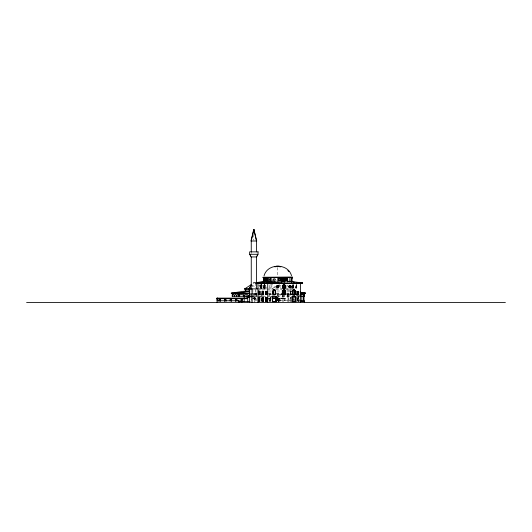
<?xml version="1.0" encoding="UTF-8"?>
<svg xmlns="http://www.w3.org/2000/svg" width="532" height="532" viewBox="0 0 532 532"><rect width="100%" height="100%" fill="white"/><g stroke="black" fill="none" stroke-linecap="round" stroke-linejoin="round"><path stroke-width="0.4" stroke-dasharray="2.66 2" d="M293.451 288.171L292.5 288.171L292.5 285.544A1.051 0.366 -90 0 1 292.866 284.627L293.085 284.627A1.051 0.366 -90 0 1 293.451 285.544L293.225 288.171L293.232 285.544A1.051 0.366 -90 0 0 292.866 284.627M293.345 287.878L292.607 287.878C292.846 277.624 294.522 295.805 292.866 284.926M293.085 284.627A1.051 0.366 -90 0 0 292.726 285.544L292.5 288.171M293.085 284.926L292.607 287.878M296.763 288.178L295.865 288.171L295.865 285.604A0.971 0.339 -90 0 1 296.198 284.633L296.424 284.633A0.971 0.339 -90 0 1 296.763 285.604L296.537 288.178L296.537 285.604A0.971 0.339 -90 0 0 296.198 284.633M296.657 287.878L295.965 287.878C296.198 277.518 297.76 295.978 296.198 284.926M296.424 284.926L295.965 287.878M291.416 294.608L290.186 294.582L290.199 291.057L291.423 291.09M290.479 294.382L290.266 291.257L290.259 294.382L291.569 294.409M290.419 291.057L290.186 294.582M297.428 294.482C298.618 286.043 295.699 296.131 298.778 294.509L298.745 301.604M297.494 294.282C298.558 286.828 295.998 295.765 298.711 294.309L298.718 291.456L297.501 291.43M298.485 294.309L298.718 291.456M298.778 294.509L298.785 291.263L297.435 291.237M258.811 287.453L259.988 285.298M286.442 287.453L288.065 284.573L286.721 285.438M250.745 296.025L251.589 295.107M271.599 296.49L269.857 298.286L269.857 301.604M269.977 298.339L271.599 296.67M250.831 295.26L251.303 294.795M258.392 285.87L260.381 284.573M272.165 288.896L276.181 286.302M253.471 297.734A2.095 1.476 -90 0 1 254.276 299.104A2.095 2.095 0 0 1 255.42 297.727L256.304 297.208M265.036 285.99L262.961 287.127L262.961 289.109M253.132 294.063L256.158 293.398L256.371 292.979L256.371 300.859M253.558 293.418L256.158 292.979M255.48 282.672L253.112 282.984L253.112 283.396L255.56 283.396M255.573 282.771L253.112 282.984L256.344 282.984M272.996 278.775L273.129 280.53L271.779 280.53M269.564 278.628A0.685 0.545 -90 0 1 269.711 278.888L269.877 280.643M275.383 280.59L275.423 278.835L275.35 280.59L276.726 280.59M264.384 287.127L275.716 287.127M295.865 288.171L296.085 285.604A0.971 0.339 -90 0 1 296.424 284.633M258.033 288.896L260.334 288.896M261.046 288.896L263.4 288.896M264.165 288.896L267.942 288.896M268.707 288.896L272.856 288.896M275.609 288.896L281.854 288.896M285.631 288.896L294.449 288.896M258.492 289.109L261.744 289.109M262.462 289.109L272.856 289.109M275.855 289.109L282.226 289.109M285.538 289.109L293.83 289.109M250.645 291.004L256.377 291.004M268.653 291.004L271.932 291.004M276.846 291.004L281.76 291.004M286.668 291.004L293.052 291.004M298.785 291.263L298.558 294.509L299.243 294.522M250.466 293.112L257.089 293.112M268.401 293.112L272.224 293.112M276.334 293.112L282.093 293.112M286.568 293.112L292.6 293.112M295.652 293.112L299.509 293.112M250.466 293.312L257.089 293.312M268.401 293.312L272.224 293.312M276.334 293.312L282.093 293.312M286.568 293.312L291.523 293.312M295.652 293.312L299.509 293.312M250.379 294.376L252.62 294.376M253.365 294.376L256.836 294.376M268.687 294.376L271.839 294.376M276.806 294.376L282.027 294.376A2.786 2.613 -90 0 0 279.546 296.304A2.786 2.613 -90 0 0 276.52 294.442M286.741 294.376L291.962 294.376M295.925 294.376L298.911 294.376M296.637 294.562L297.361 294.562L297.375 301.604M287.499 295.207L288.218 295.207M299.23 295.406L298.558 295.406L298.558 301.604M250.638 295.998L253.85 295.998L250.638 296.271M250.878 296.304L256.59 296.304M258.579 296.304L266.525 296.304M268.613 296.304L271.593 296.304M277.305 296.304L291.463 296.304M297.175 296.304L299.41 296.304M250.406 296.903L251.975 296.903M252.215 296.903L258.106 296.903M259.137 296.903L261.95 296.903M291.396 297.714L290.146 297.714L290.146 301.305M297.401 297.714L298.791 297.714L298.791 301.072L297.401 301.072M276.121 297.747L278.216 297.747L278.216 301.032M277.245 297.907L278.063 297.907L278.063 298.465M290.213 297.913L291.33 297.913M298.725 297.913L297.468 297.913L297.468 300.873L298.725 300.873M252.494 298.12L256.776 298.12M268.454 298.12L271.573 298.12M272.331 298.12L274.798 298.12M275.616 298.12L285.012 298.12L285.491 298.685L275.476 298.685M253.046 298.392L256.79 298.392M268.327 298.392L276.121 298.392M276.893 298.392L285.491 298.392M277.245 298.465L284.128 298.392M277.245 298.618L278.063 298.618L278.063 300.134L277.245 300.134M252.361 298.685L256.816 298.685M268.327 298.685L271.44 298.685M272.231 298.685L274.665 298.685M278.216 299.543L279.174 299.543L279.24 301.152M268.321 299.729L269.757 299.729L269.757 301.77M277.598 299.789L280.67 299.789L280.67 301.152M276.088 300.301L278.216 300.301M291.47 300.766L279.998 300.766L279.998 298.392M297.115 300.766L299.536 300.766M290.213 301.112L291.33 301.112M290.266 291.257L291.356 291.283M291.569 291.223L289.947 291.004L291.436 291.39M295.639 291.782L298.891 292.228M296.144 291.423L299.223 291.988M295.898 292.54L298.133 293.312M270.535 283.716L275.776 286.748M291.962 286.934L294.555 288.504M261.066 285.006L263.121 286.302M278.854 284.573L282.239 286.735M251.975 285.006L255.34 287.167M260.727 294.369L261.239 294.795M260.474 294.715L261.398 295.546M282.472 298.12L282.692 298.685M262.13 295.772L262.509 296.324M261.791 296.025L262.143 296.543M270.642 284.6L272.165 287.127L272.165 289.109M279.214 285.192L281.362 288.896M251.303 284.573L253.352 288.178M269.877 279.034L269.844 278.888A0.685 0.545 -90 0 0 269.697 278.628M299.17 294.522L299.17 301.604M298.505 297.913L298.505 300.873M297.667 293.112L297.667 296.304A2.786 2.613 -90 0 0 295.726 294.442M297.694 297.913L297.694 300.873M297.621 297.714L297.621 301.072M296.623 294.562L296.623 296.125M294.482 294.715L294.482 300.839M294.003 297.714L294.07 301.072M293.784 297.714L293.784 300.56M293.697 294.715L293.697 300.839M290.366 297.714L290.366 301.305M289.947 288.896L289.947 293.312M288.942 301.604L288.942 294.834L288.158 294.834L288.231 301.604M288.025 288.896L288.025 301.604M287.486 295.207L287.486 301.604M285.012 298.12L285.012 300.766M284.587 300.766L284.587 298.12L284.367 298.685M283.29 294.795L283.29 301.604M282.545 294.795L282.545 301.604M282.179 298.392L281.96 298.685M280.53 299.789L280.53 301.152M279.094 299.782L279.094 301.83M278.974 299.543L278.974 301.032M278.888 299.782L278.888 301.152M278.502 299.782L278.502 302.515M278.422 299.543L278.422 302.515M278.309 301.604L278.309 295.227L277.571 295.227L277.558 301.604M278.03 297.907L278.01 298.512M278.03 298.618L278.03 300.134M277.664 267.503L277.664 275.795M277.598 298.392L277.598 301.83M273.302 280.823L273.302 278.881A0.984 0.911 -90 0 0 273.242 278.662M273.029 278.921L273.029 280.53M270.549 298.346L270.549 301.604M270.495 301.604L270.429 298.219L270.376 301.478M269.983 280.936L269.983 278.994A0.984 0.778 -90 0 0 269.837 278.575M270.037 298.339L269.977 301.478M269.877 284.853L269.877 287.127M269.751 279.034L269.751 280.643M269.618 299.729L269.618 301.77M256.271 293.398L256.271 296.404L256.238 296.025A6.53 0.851 -90 0 0 255.54 293.398M255.32 282.984L255.32 288.111M255.32 289.109L255.32 301.604M255.194 296.903L255.194 301.538M254.276 296.903L254.276 302.515M254.083 296.903L254.05 301.538M253.811 234.419L253.811 240.185M251.257 251.862L251.257 253.485M292.919 295.772A2.786 2.613 -90 0 1 293.245 295.3M291.277 294.622A2.786 2.613 -90 0 0 287.732 296.304A2.786 2.613 -90 0 0 286.781 294.908M292.154 295.3A2.786 2.613 -90 0 1 292.474 295.772M283.31 295.3A2.786 2.613 -90 0 0 282.765 296.304A2.786 2.613 -90 0 0 282.219 295.3M281.814 294.908A2.786 2.613 -90 0 0 277.797 296.304A2.786 2.613 -90 0 0 276.846 294.908M273.056 295.772A2.786 2.613 -90 0 1 273.375 295.3M268.813 294.908A2.786 2.613 -90 0 1 271.885 294.908M272.291 295.3A2.786 2.613 -90 0 1 272.61 295.772M262.369 295.759A3.465 3.245 -90 0 0 262.05 296.304A2.786 2.613 -90 0 0 261.83 295.772M260.627 294.622A2.786 2.613 -90 0 1 261.511 295.3M253.538 294.622A2.786 2.613 -90 0 1 256.544 295.3M250.698 294.622A2.786 2.613 -90 0 1 251.171 294.908M263.573 295.772A2.786 2.613 -90 0 1 263.799 296.304A2.786 2.613 -90 0 1 264.018 295.772M259.051 295.772A2.786 2.613 -90 0 0 258.831 296.304A2.786 2.613 -90 0 0 258.605 295.772M260.773 294.442A2.786 2.613 -90 0 1 261.312 294.376M268.54 295.772A2.786 2.613 -90 0 1 268.766 296.304A3.465 3.245 -90 0 1 272.264 294.435M273.86 295.287A3.465 3.245 -90 0 1 274.259 295.759M274.798 295.772A2.786 2.613 -90 0 1 275.117 295.3M283.968 295.3A2.786 2.613 -90 0 1 284.514 296.304A2.786 2.613 -90 0 1 285.052 295.3M286.449 294.442A2.786 2.613 -90 0 1 287.539 294.442L288.058 294.622A2.786 2.613 -90 0 1 289.475 296.304A2.786 2.613 -90 0 1 291.416 294.442M293.903 295.3A2.786 2.613 -90 0 1 294.223 295.772M295.865 294.622A2.786 2.613 -90 0 1 299.19 295.772M294.668 295.772A2.786 2.613 -90 0 1 294.987 295.3M253.318 295.3A2.786 2.613 -90 0 1 253.864 296.304A2.786 2.613 -90 0 1 255.287 294.622L255.806 294.442A2.786 2.613 -90 0 1 256.889 294.442M250.838 294.442A2.786 2.613 -90 0 1 251.383 294.376M250.525 296.876A5.067 4.748 -90 0 1 251.264 297.069M250.665 296.876A5.067 4.748 -90 0 1 251.403 297.069M254.555 301.531L254.555 296.903L254.522 301.538M251.217 301.538L251.217 296.903L251.197 301.538"/><path stroke-width="0.8" d="M260.846 288.258L260.846 285.631A1.071 0.372 -86.4 0 1 261.298 284.82A1.071 0.372 -86.4 0 1 261.611 285.624L261.571 288.258L261.664 285.631A1.071 0.372 -86.4 0 0 261.352 284.826A1.071 0.372 -86.4 0 0 260.939 285.631L260.846 288.258L261.664 288.258M264.025 288.264L264.025 285.691A0.984 0.339 -90 0 1 264.364 284.846A0.984 0.339 -90 0 1 264.703 285.691L264.703 288.264L264.976 285.691A0.984 0.339 -90 0 0 264.637 284.846A0.984 0.339 -90 0 0 264.298 285.691L264.025 288.264L264.976 288.264M264.105 288.031L264.637 285.079L264.896 288.031L264.105 288.031L264.244 285.159L264.976 285.691M258.353 294.668L258.638 291.144L258.353 294.668L259.855 294.695L259.862 291.177L258.359 291.144M262.043 294.615L262.329 291.237L262.043 294.615L263.5 294.648L263.506 291.263L262.05 291.237M262.123 291.436L263.44 291.463L263.426 294.449L262.11 294.422L262.396 291.436M265.588 294.568L265.874 291.323L265.588 294.568L266.991 294.595L267.004 291.35L265.594 291.323M265.661 291.523L266.931 291.543L266.924 294.396L265.654 294.376L265.94 291.523M263.852 279.18L263.839 278.715M263.958 278.914L264.138 278.775M263.859 279.034L263.885 278.775M291.709 278.582L291.829 277.983L291.915 278.848M264.717 280.736L264.976 278.562L265.235 280.736L264.53 280.736M263.872 278.894L263.945 278.316L264.165 279.18M291.755 278.562L291.955 280.75L291.39 280.75M266.286 279.194L266.313 279.047A0.685 0.419 -90 0 1 267.084 279.047L267.111 280.803M266.459 280.803L266.485 279.047A0.685 0.419 -90 0 1 267.257 279.047L267.283 280.803L266.286 280.803M261.019 285.471L261.412 284.979M264.018 278.775L264.078 278.316L264.165 279.034M253.811 231.134L253.811 229.485L251.257 241.003L251.257 251.862M285.824 280.683L285.864 278.928A0.685 0.545 -90 0 1 286.868 278.928L286.901 280.683L285.697 280.683L285.731 278.928A0.685 0.545 -90 0 1 286.735 278.928L286.768 280.683M253.791 229.485L250.951 241.003L256.737 241.003L253.89 229.485L256.431 241.003L256.431 251.862M283.795 280.643L282.459 280.643L282.499 278.888A0.685 0.638 -90 0 1 283.755 278.888L283.709 280.643M282.545 280.643L282.585 278.888A0.685 0.638 -90 0 1 283.676 278.888L283.795 279.034M264.072 275.762C267.423 263.027 288.178 263.027 291.529 275.762M249.481 288.896L251.303 284.573L244.368 289.109L251.164 289.109M257.056 256.045L257.415 255.38M256.53 256.909L257.954 254.296M251.303 284.573L248.883 289.109M216.983 298.392L217.202 298.12L217.202 300.766L239.094 300.766L239.094 301.604M273.581 289.94L274.253 289.355L274.851 289.94A1.357 1.27 -90 0 1 275.516 290.997L275.516 294.435L272.909 294.435L272.909 290.997A1.357 1.27 -90 0 1 273.581 289.94L273.654 289.94A1.357 1.27 -90 0 0 272.989 290.997L272.989 294.435M274.18 289.754C273.275 290.499 274.605 289.381 274.918 290.352A1.064 0.998 -90 0 1 275.243 291.031L275.17 291.031A1.064 0.998 -90 0 0 274.845 290.352M283.962 284.234L284.633 284.82A1.357 1.27 -90 0 1 285.305 285.877L285.305 288.198L282.698 288.198L282.698 285.877A1.357 1.27 -90 0 1 283.363 284.82L284.035 284.234L283.436 284.82A1.357 1.27 -90 0 0 282.771 285.877L282.771 288.198M284.035 284.633L283.297 285.225A1.064 0.998 -90 0 0 282.964 285.91L282.971 287.898L285.026 287.898L285.026 285.91A1.064 0.998 -90 0 0 284.7 285.225L283.962 284.633L284.627 285.225A1.064 0.998 -90 0 1 284.953 285.91L284.953 287.898M283.962 289.355L284.633 289.94A1.357 1.27 -90 0 1 285.305 290.997L285.305 294.435L282.698 294.435L282.698 290.997A1.357 1.27 -90 0 1 283.363 289.94L284.035 289.355L283.436 289.94A1.357 1.27 -90 0 0 282.771 290.997L282.771 294.435M284.035 289.754L283.297 290.352A1.064 0.998 -90 0 0 282.964 291.031L282.971 294.143L285.026 294.143L285.026 291.031A1.064 0.998 -90 0 0 284.7 290.352L283.962 289.754L284.627 290.352A1.064 0.998 -90 0 1 284.953 291.031L284.953 294.143M292.653 291.097L292.573 291.097A1.357 1.27 -90 0 1 293.245 290.04L293.844 289.461L294.515 290.04A1.357 1.27 -90 0 1 295.18 291.097L295.18 294.542L292.573 294.542L292.653 291.097A1.357 1.27 -90 0 1 293.318 290.04L293.917 289.461M247.314 298.685L216.577 298.685L217.063 298.12L247.18 298.12M266.712 283.396L266.712 282.984L271.952 281.315M249.714 293.312L231.24 293.112L245.731 291.004L249.501 291.004L238.502 293.312M256.264 282.565L264.145 281.521M274.778 266.831L276.367 266.658M256.391 282.698L271.134 281.388M266.712 282.984L284.54 281.714M287.779 281.488L290.213 281.315L302.635 282.984L302.635 283.396L255.978 283.396M279.207 266.213L276.394 266.213M256.597 256.943L251.084 256.943L249.727 254.296M279.041 266.658L280.823 266.831M262.914 277.212L292.686 277.212L262.914 277.451M291.955 278.808L291.516 277.983L291.642 280.75M278.688 278.914L278.708 278.914A0.984 0.978 -90 0 1 280.617 278.914L280.637 280.856L278.688 280.856L278.688 278.914L278.708 280.856M280.324 278.954L280.324 280.563M282.186 278.994L282.273 278.994A0.984 0.911 -90 0 1 284.068 278.994L284.068 280.936L282.186 280.936L282.186 278.994A0.984 0.911 -90 0 1 283.982 278.994L284.068 278.994M264.417 279.087L264.603 279.087A0.984 0.379 -90 0 1 264.976 278.269A0.984 0.379 -90 0 1 265.348 279.087L265.348 281.036L264.417 281.036L264.417 279.087A0.984 0.379 -90 0 1 264.79 278.269A0.984 0.379 -90 0 1 265.162 279.087L265.162 281.036M285.465 279.034L285.591 279.034A0.984 0.778 -90 0 1 287.134 279.034L287.134 280.976L285.465 280.976L285.465 279.034A0.984 0.778 -90 0 1 287.001 279.034L287.134 279.034M263.819 279.14L264.204 279.14L264.204 281.082L263.819 281.082M264.717 279.134L264.79 278.562L265.049 280.736M266.279 281.096L266.279 279.154A0.984 0.599 -90 0 1 266.871 278.329A0.984 0.599 -90 0 1 267.463 279.154L267.463 281.096L266.106 281.096L266.106 279.154L266.459 279.194M267.111 279.194L267.463 279.154M280.344 280.563L278.981 280.563L279.047 278.808A0.685 0.685 -90 0 1 280.284 278.808L280.344 278.954M268.833 281.315L276.101 281.315M287.719 281.315L290.213 281.315M284.633 284.82L284.56 284.82A1.357 1.27 -90 0 1 285.225 285.877L285.225 288.198M260.846 285.631L261.664 285.631M264.025 285.691L264.377 285.724M261.019 285.857L261.498 285.857M282.971 285.91L283.044 285.91A1.064 0.998 -90 0 1 283.363 285.225M261.019 288.031L261.498 288.031M244.321 288.896L257.954 288.896M274.253 289.355L274.778 289.94A1.357 1.27 -90 0 1 275.443 290.997L275.443 294.435M284.633 289.94L284.56 289.94A1.357 1.27 -90 0 1 285.225 290.997L285.225 294.435M293.844 289.461L294.515 290.04M282.971 291.031L283.044 291.031A1.064 0.998 -90 0 1 283.363 290.352M259.862 291.177L259.855 294.695M292.846 291.13A1.064 0.998 -90 0 1 293.172 290.452L293.917 289.86L294.582 290.452A1.064 0.998 -90 0 1 294.908 291.13L294.908 294.249L292.853 294.249L292.926 291.13A1.064 0.998 -90 0 1 293.245 290.452M294.509 290.452A1.064 0.998 -90 0 1 294.834 291.13L294.908 291.13M294.442 290.04A1.357 1.27 -90 0 1 295.107 291.097L295.18 291.097M263.506 291.263L263.5 294.648M267.004 291.35L266.991 294.595M231.24 293.112L249.714 293.112M300.321 293.112L305.395 293.112L300.321 293.312M303.18 294.076L303.885 294.076L303.945 301.604L300.134 301.604M273.189 294.143L275.243 294.143L275.17 291.031M238.795 294.362L239.646 294.362M243.437 294.402L244.155 294.402M301.065 294.735L301.837 294.735M249.834 296.271L245.824 295.998M250.133 296.304L232.251 296.304L232.251 293.112M300.647 296.304L304.377 296.304L304.377 293.112M295.712 297.009L292.381 297.009L292.381 301.385L295.712 301.385L295.712 297.009L295.632 301.385M249.914 296.816A5.067 4.748 -90 0 0 247.726 297.381L247.586 297.381A5.067 4.748 -90 0 1 249.774 296.816M259.769 298L258.379 298L258.379 301.198L259.769 301.198M216.577 298.392L247.314 298.392M230.03 299.789L231.606 299.789L231.606 301.145M237.033 299.789L235.457 299.789L235.457 301.145M300.341 300.766L304.377 300.766L304.377 302.515M250.107 301.604L238.542 301.604L238.542 300.766M295.985 301.677L292.101 301.677L292.101 296.716L295.985 296.716L295.912 301.677M26.6 302.515L505.4 302.515M261.518 285.298L261.019 285.491M292.906 282.113L294.529 282.259M296.962 282.479L302.635 282.984L256.344 282.984L256.344 283.396M300.514 292.447L305.395 293.112L299.995 292.128M287.832 270.456L288.889 271.659M250.266 255.38L250.632 256.045M261.425 285.046L261.604 285.471M303.712 295.566L303.712 300.766M301.85 295.499L301.85 301.604M300.427 283.396L300.427 302.515M295.107 291.097L295.107 294.542M294.834 291.13L294.834 294.249M292.926 291.13L292.926 294.249M292.454 297.009L292.454 301.385M292.174 296.716L292.174 301.677M291.755 277.451L291.755 281.98M291.509 277.345L291.483 281.98M291.277 277.451L291.277 281.98M289.887 277.451L289.887 281.98M287.666 277.451L287.666 281.98M287.001 279.034L287.001 280.976M285.591 279.034L285.591 280.976M284.78 277.451L284.78 281.98M284.64 277.451L284.64 281.98M283.982 278.994L283.982 280.936M283.044 285.91L283.044 287.898M283.044 291.031L283.044 294.143M282.273 278.994L282.273 280.936M277.804 277.451L277.804 281.98M276.194 296.796L276.194 301.677M275.922 297.089L275.922 301.385M274.193 277.451L274.259 281.98M273.262 294.143L273.262 291.031A1.064 0.998 -90 0 1 273.581 290.352M272.663 297.089L272.663 301.385M272.391 296.796L272.391 301.677M270.961 277.451L270.961 281.98M270.828 277.451L270.828 281.315M268.128 277.451L268.128 281.98M267.935 277.451L267.935 281.98M267.722 283.396L267.722 302.515M267.29 281.096L267.29 279.154A0.984 0.599 -90 0 0 266.698 278.329A0.984 0.599 -90 0 0 266.106 279.154M266.732 297.807L266.732 301.159M265.907 298L265.907 300.966M265.84 297.807L265.84 301.159M265.721 277.451L265.721 281.98M264.59 277.451L264.59 281.98M264.324 277.451L264.324 281.98M264.171 277.212L264.125 281.98M264.072 279.14L264.072 281.082M263.952 279.14L263.952 281.082M263.852 277.451L263.852 281.98M263.18 297.807L263.18 301.358M262.216 297.807L262.216 301.358M259.563 297.807L259.563 301.398M259.49 298L259.49 301.198M258.652 298L258.652 301.198M258.585 297.807L258.585 301.398M257.954 283.396L257.954 302.515M256.431 256.943L256.431 288.896M252.115 288.896L252.115 302.515M251.257 256.943L251.257 288.896M249.501 288.896L249.481 302.515M247.726 297.381L247.726 301.784M247.041 295.998L247.041 298.12M245.731 288.896L245.731 291.004M244.168 295.207L244.168 301.604M241.136 299.722L241.136 301.764M238.961 293.112L238.961 296.304A2.786 2.613 -90 0 1 243.929 296.304A2.786 2.613 -90 0 1 248.896 296.304A2.786 2.613 -90 0 1 249.847 294.908M239.008 300.766L238.961 302.515M238.668 300.766L238.668 301.604M236.893 299.789L236.893 301.145M235.596 299.789L235.596 301.145M231.467 299.789L231.467 301.145M230.17 299.789L230.17 301.145M226.034 301.119L226.034 299.755L224.457 299.755L224.457 301.119M225.894 299.755L225.894 301.119M224.604 299.755L224.604 301.119M220.554 301.119L220.554 299.755L218.978 299.755L218.978 301.119M220.414 299.755L220.414 301.119M219.118 299.755L219.118 301.119M217.635 298.12L217.635 300.766M217.063 298.12L217.063 302.515M300.361 294.908A2.786 2.613 -90 0 1 304.377 296.304M238.961 296.304A3.717 1.297 -90 0 0 237.831 294.376A3.717 1.297 -90 0 0 236.693 296.304A3.717 1.297 -90 0 0 235.556 294.376A3.717 1.297 -90 0 0 234.419 296.304A3.485 1.217 -90 0 0 233.335 294.376A3.485 1.217 -90 0 0 232.251 296.304A2.786 2.613 -90 0 1 232.797 295.3M258.705 291.343L258.419 294.475L259.782 294.502L259.796 291.37L258.705 291.343M258.053 251.862L249.634 251.862L249.634 254.296L258.053 254.296L258.053 251.862M276.268 296.796L272.311 296.796L272.311 301.677L276.268 301.677L276.268 296.796M275.995 297.089L272.59 297.089L272.59 301.385L275.995 301.385L275.995 297.089M259.835 297.807L258.306 297.807L258.306 301.398L259.835 301.398L259.835 297.807M263.453 297.807L261.943 297.807L261.943 301.358L263.453 301.358L263.453 297.807M267.011 297.807L265.561 297.807L265.561 301.159L267.011 301.159L267.011 297.807M263.387 298L262.01 298L262.01 301.159L263.387 301.159L263.387 298M266.944 298L265.634 298L265.634 300.966L266.944 300.966L266.944 298M242.572 299.722L240.996 299.722L240.996 301.764L242.572 301.764L242.572 299.722M281.415 281.98L281.415 277.451L281.342 281.98M278.309 287.167A0.858 0.805 -90 0 0 277.95 285.731A0.858 0.805 -90 0 0 276.966 286.781A0.858 0.805 -90 0 0 278.309 287.167M290.538 287.273A0.884 0.825 -90 0 0 290.166 285.797A0.884 0.825 -90 0 0 289.155 286.881A0.884 0.825 -90 0 0 290.538 287.273M278.675 287.134A1.15 1.077 -90 0 0 277.744 285.405A1.15 1.077 -90 0 0 276.806 287.134A1.15 1.077 -90 0 0 278.675 287.134M290.911 287.24A1.177 1.104 -90 0 0 289.953 285.471A1.177 1.104 -90 0 0 288.996 287.24A1.177 1.104 -90 0 0 290.911 287.24M290.984 287.24A1.177 1.104 -90 0 0 290.026 285.471A1.177 1.104 -90 0 0 289.069 287.24A1.177 1.104 -90 0 0 290.984 287.24M290.612 287.273A0.884 0.825 -90 0 0 290.239 285.797A0.884 0.825 -90 0 0 289.228 286.881A0.884 0.825 -90 0 0 290.612 287.273M278.582 287.373A1.15 1.077 -90 0 0 278.096 285.445A1.15 1.077 -90 0 0 276.773 286.861A1.15 1.077 -90 0 0 278.582 287.373M278.382 287.167A0.858 0.805 -90 0 0 278.023 285.731A0.858 0.805 -90 0 0 277.046 286.781A0.858 0.805 -90 0 0 278.382 287.167"/></g></svg>
